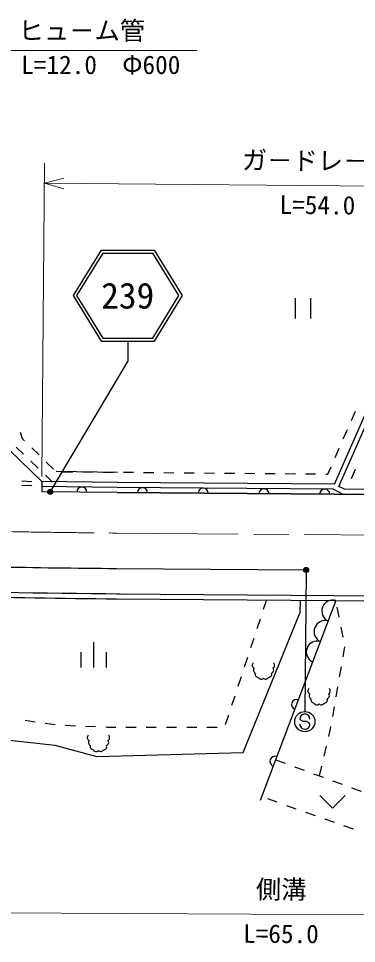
# Model space of a CAD drawing. Units: millimetres, scale not verified. Extents: x 0 to 700000, y -47500 to 447500.
# Drawn here: x 208750 to 242143, y 246036 to 337502 of the extents above; entities that cross this region are included whole.
import ezdxf
from ezdxf.enums import TextEntityAlignment as Align

# ---------------------------------------------------------------- set-up
doc = ezdxf.new("R2010")
doc.units = ezdxf.units.MM
doc.header["$LTSCALE"] = 1000
doc.header["$PDMODE"] = 32
doc.header["$PDSIZE"] = 500
doc.linetypes.add('CHAIN', pattern=[18.5, 12, -1.5, 3.5, -1.5])
doc.layers.add('作業ﾚｲﾔ1', color=7, linetype='Continuous', lineweight=25)
doc.styles.add('@ＭＳ ゴシック', font='')
doc.styles.add('ＭＳ ゴシック', font='')
doc.styles.get('@ＭＳ ゴシック').set_extended_font_data('@MS Gothic')
doc.styles.get('ＭＳ ゴシック').set_extended_font_data('MS Gothic')

msp = doc.modelspace()

# ---------------------------------------------------------------- linework, layer by layer
at = {"layer": '作業ﾚｲﾔ1', "lineweight": 13}
for p, q in [((207379, 334339), (226379, 334339)), ((211059, 292209), (211320, 323208)), ((213240, 321709), (211304, 321208)), ((211304, 321208), (265299, 320753)), ((211304, 321208), (213231, 320674)), ((267239, 248736), (202139, 249100))]:
    msp.add_line(p, q, dxfattribs=at)
at = {"layer": '作業ﾚｲﾔ1'}
for p, q in [((216905, 314601), (214141, 310101)), ((217073, 314301), (214493, 310101)), ((216905, 314601), (222177, 314601)), ((217073, 314301), (222010, 314301)), ((224589, 310101), (222010, 314301)), ((224941, 310101), (222177, 314601)), ((214141, 310101), (216905, 305601)), ((214493, 310101), (217073, 305901)), ((222010, 305901), (224589, 310101)), ((222177, 305601), (224941, 310101)), ((236096, 309842), (236096, 307842)), ((237596, 309842), (237596, 307842)), ((216905, 305601), (222177, 305601)), ((217073, 305901), (222010, 305901)), ((219541, 305601), (219541, 303601)), ((211967, 290828), (219541, 303601)), ((239969, 291453), (243018, 298397)), ((240415, 291225), (243476, 298196)), ((241646, 297760), (242048, 298676)), ((208901, 296601), (209103, 295961)), ((240842, 295929), (241244, 296845)), ((209103, 295961), (209340, 295732)), ((207821, 294836), (211055, 291709)), ((208529, 295126), (209248, 294430)), ((210059, 295037), (210778, 294342)), ((240038, 294098), (240440, 295014)), ((209966, 293735), (210685, 293040)), ((211496, 293647), (212215, 292952)), ((218519, 292622), (212483, 292693)), ((239318, 292458), (239636, 293182)), ((242028, 292909), (241626, 291994)), ((211404, 292345), (212074, 291697)), ((213110, 292687), (214110, 292678)), ((215110, 292670), (216110, 292661)), ((217110, 292652), (218110, 292643)), ((219110, 292635), (220110, 292626)), ((221110, 292617), (222110, 292608)), ((223110, 292600), (224110, 292591)), ((225110, 292582), (226110, 292573)), ((227110, 292565), (228110, 292556)), ((229110, 292547), (230110, 292538)), ((231110, 292530), (232110, 292521)), ((233110, 292512), (234110, 292503)), ((235110, 292495), (236110, 292486)), ((237109, 292477), (238109, 292468)), ((239109, 292460), (239318, 292458)), ((209062, 291369), (210060, 291314)), ((209071, 291769), (210069, 291714)), ((211049, 291209), (211043, 290709)), ((211055, 291709), (211049, 291209)), ((218504, 291122), (211049, 291209)), ((218509, 291622), (211055, 291709)), ((239847, 290953), (218504, 291122)), ((239969, 291453), (218509, 291622)), ((240843, 290446), (239847, 290953)), ((240965, 290945), (240415, 291225)), ((249502, 290877), (240965, 290945)), ((218499, 290622), (211043, 290709)), ((218499, 290622), (267498, 290235)), ((249498, 290377), (218499, 290622)), ((218440, 283123), (237007, 282976)), ((237156, 282825), (237047, 268975)), ((218416, 280123), (249415, 279877)), ((218420, 280623), (249433, 280377)), ((233248, 280005), (232935, 279056)), ((236570, 279979), (236560, 278692)), ((240108, 279951), (237809, 273871)), ((240442, 278304), (240243, 279284)), ((230952, 264921), (236560, 278692)), ((232622, 278106), (232309, 277156)), ((240839, 276343), (240640, 277323)), ((216200, 273343), (216200, 275843)), ((231996, 276206), (231683, 275257)), ((240822, 274378), (240994, 275363)), ((214950, 273343), (214950, 274843)), ((217450, 273343), (217450, 274843)), ((231370, 274307), (231057, 273357)), ((237809, 273871), (232630, 260178)), ((240479, 272407), (240650, 273392)), ((230744, 272408), (230431, 271458)), ((240135, 270437), (240307, 271422)), ((230117, 270508), (229804, 269558)), ((239792, 268467), (239963, 269452)), ((210391, 267935), (209400, 268075)), ((229491, 268609), (229178, 267659)), ((236644, 268115), (236544, 268234)), ((236888, 267976), (236644, 268115)), ((212371, 267656), (211381, 267796)), ((214367, 267542), (213368, 267586)), ((216365, 267455), (215366, 267498)), ((217550, 267402), (217364, 267411)), ((218364, 267402), (217550, 267402)), ((220364, 267402), (219364, 267402)), ((222364, 267402), (221364, 267402)), ((224364, 267402), (223364, 267402)), ((226364, 267402), (225364, 267402)), ((228364, 267402), (227364, 267402)), ((237189, 267974), (236888, 267976)), ((237434, 267862), (237189, 267974)), ((237540, 267726), (237434, 267862)), ((239402, 266506), (239584, 267273)), ((239584, 267273), (239620, 267482)), ((203439, 266598), (212351, 265664)), ((212351, 265664), (216472, 264513)), ((238940, 264560), (239171, 265533)), ((216472, 264513), (230952, 264921)), ((234152, 264203), (235091, 263858)), ((236029, 263514), (236968, 263169)), ((238478, 262614), (238709, 263587)), ((237907, 262824), (238845, 262479)), ((239784, 262134), (240723, 261789)), ((238534, 260679), (239784, 259429)), ((241034, 260679), (239784, 259429)), ((241661, 261445), (242600, 261100)), ((234310, 259999), (233368, 260333)), ((236195, 259331), (235253, 259665)), ((238080, 258662), (237138, 258997)), ((239965, 257994), (239023, 258328)), ((241851, 257326), (240908, 257660))]:
    msp.add_line(p, q, dxfattribs=at)
at = {"layer": '作業ﾚｲﾔ1', "linetype": 'CHAIN', "lineweight": 13}
msp.add_line((218468, 286622), (249075, 286380), dxfattribs=at)
at = {"layer": '作業ﾚｲﾔ1'}
for centre, radius in [((211890, 290699), 150), ((211890, 290699), 120), ((211890, 290699), 90), ((211890, 290699), 60), ((211890, 290699), 30), ((237157, 282975), 150), ((237157, 282975), 120), ((237157, 282975), 90), ((237157, 282975), 60), ((237157, 282975), 30), ((237039, 267975), 1000)]:
    msp.add_circle(centre, radius, dxfattribs=at)
for centre, radius, start, end in [((215000, 290663), 500, 359.33232, 179.33232), ((220999, 290603), 500, 359.5468, 179.5468), ((226999, 290555), 500, 359.5468, 179.5468), ((232999, 290508), 500, 359.5468, 179.5468), ((238999, 290460), 500, 359.5468, 179.5468), ((226378, 1286591), 1006000, 264.33286, 269.56825), ((226378, 1286591), 1003500, 268.85993, 269.5468), ((226378, 1286591), 1006500, 268.63006, 269.5468), ((239803, 278908), 1086, 73.68093, 244.88352), ((239036, 276882), 1086, 73.68093, 244.88352), ((238270, 274855), 1086, 73.68093, 244.88352), ((232143, 273554), 300, 131.69646, 250.31174), ((233758, 273542), 300, 295.5816, 51.83622), ((232256, 273061), 300, 135.42173, 248.97879), ((232429, 272676), 300, 159.44719, 269.02338), ((233468, 272653), 300, 265.11616, 25.19228), ((233664, 273072), 300, 284.47614, 41.84201), ((232710, 272466), 300, 197.56364, 321.14954), ((233168, 272477), 300, 221.4806, 335.92433), ((237644, 271012), 300, 131.69646, 250.31174), ((239259, 271001), 300, 295.5816, 51.83622), ((236217, 269662), 500, 69.28223, 249.28223), ((237756, 270519), 300, 135.42173, 248.97879), ((237930, 270134), 300, 159.44719, 269.02338), ((238211, 269925), 300, 197.56364, 321.14954), ((238968, 270112), 300, 265.11616, 25.19228), ((239165, 270530), 300, 284.47614, 41.84201), ((238669, 269935), 300, 221.4806, 335.92433), ((237044, 268230), 500, 359.55488, 179.55488), ((237040, 267730), 500, 179.55488, 359.55488), ((215839, 266398), 300, 131.69646, 250.31174), ((217454, 266386), 300, 295.5816, 51.83622), ((215952, 265905), 300, 135.42173, 248.97879), ((216125, 265520), 300, 159.44719, 269.02338), ((217164, 265497), 300, 265.11616, 25.19228), ((217360, 265915), 300, 284.47614, 41.84201), ((216406, 265310), 300, 197.56364, 321.14954), ((216865, 265321), 300, 221.4806, 335.92433), ((234094, 264050), 500, 69.28223, 249.28223)]:
    msp.add_arc(centre, radius, start, end, dxfattribs=at)
at = {"layer": '作業ﾚｲﾔ1', "linetype": 'CHAIN', "lineweight": 13}
msp.add_arc((226378, 1286591), 1000000, 268.73033, 269.5468, dxfattribs=at)
at = {"layer": '作業ﾚｲﾔ1'}
for p in [(211890, 290699), (237157, 282975)]:
    msp.add_point(p, dxfattribs=at)

# ---------------------------------------------------------------- texts
at = {"layer": '作業ﾚｲﾔ1', "style": 'ＭＳ ゴシック'}
msp.add_text('ヒュ－ム管', height=1833, dxfattribs=at).set_placement((208754, 334839), align=Align.BOTTOM_LEFT)
msp.add_text('L=12.0\u3000Φ600', height=1833, dxfattribs=at).set_placement((216879, 333839), align=Align.TOP_CENTER)
for s, rotation, p in [('ガ－ドレ－ル', 359.517, (238310, 321980)), ('側溝', 359.679, (234695, 249918))]:
    msp.add_text(s, height=1833, rotation=rotation, dxfattribs=at).set_placement(p, align=Align.BOTTOM_CENTER)
at = {"layer": '作業ﾚｲﾔ1', "style": '@ＭＳ ゴシック'}
for s, rotation, p in [('L=54.0', 359.517, (238293, 319981)), ('L=65.0', 359.679, (234684, 247918))]:
    msp.add_text(s, height=1833, rotation=rotation, dxfattribs=at).set_placement(p, align=Align.TOP_CENTER)
at = {"layer": '作業ﾚｲﾔ1', "style": 'ＭＳ ゴシック'}
msp.add_text('239', height=2566, dxfattribs=at).set_placement((219541, 310101), align=Align.MIDDLE_CENTER)

doc.saveas('drawing.dxf')
